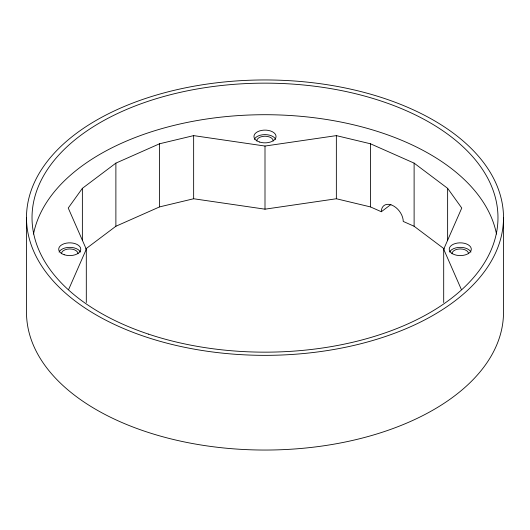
<?xml version="1.0" encoding="UTF-8"?>
<svg xmlns="http://www.w3.org/2000/svg" width="530" height="530" viewBox="0 0 530 530"><rect width="100%" height="100%" fill="white"/><g stroke="black" fill="none" stroke-linecap="round" stroke-linejoin="round"><path stroke-width="0.79" d="M68.575 289.658L86.304 249.219L68.244 208.025L82.369 188.342L115.884 163.127L159.556 143.776L193.649 135.62L265 146.048L336.351 135.62L370.443 143.776L414.115 163.127L447.631 188.342L461.756 208.025L443.696 249.219L443.696 302.511M85.655 249.001L115.884 226.257L159.556 206.905L193.649 198.757L265 209.178L336.351 198.757L370.443 206.905L381.328 211.728A13.806 8.944 53 0 1 392.279 205.309A13.806 8.944 53 0 1 403.237 221.434L414.115 226.257L444.345 249.001M381.328 211.728L390.941 204.494M443.696 249.219L461.425 289.658M503.5 217.651A238.5 137.694 0 0 1 145.75 336.901A238.5 137.694 0 0 1 145.75 98.401A238.5 137.694 0 0 1 503.5 217.651L503.5 312.349A238.5 137.694 0 0 1 265 450.043A238.5 137.694 0 0 1 26.5 312.349L26.5 217.651M447.631 188.342L447.631 239.991M414.115 163.127L414.115 226.257M370.443 143.776L370.443 206.905M336.351 135.62L336.351 198.757M265 146.048L265 209.178M193.649 135.62L193.649 198.757M159.556 143.776L159.556 206.905M115.884 163.127L115.884 226.257M86.304 249.219L86.304 302.511M82.369 188.342L82.369 239.991M33.509 234.055A232.975 134.507 0 0 1 265 114.712A232.975 134.507 0 0 1 496.491 234.055M256.719 140.993A8.281 4.783 0 0 1 265 136.21A8.281 4.783 0 0 1 273.281 140.993M451.977 253.724A8.281 4.783 0 0 1 460.265 248.941A8.281 4.783 0 0 1 468.546 253.724M61.453 253.724A8.281 4.783 0 0 1 69.735 248.941A8.281 4.783 0 0 1 78.023 253.724M254.334 139.344A11.044 6.38 0 0 1 265 134.613A11.044 6.38 0 0 1 275.666 139.344M449.592 252.075A11.044 6.38 0 0 1 460.265 247.351A11.044 6.38 0 0 1 470.932 252.075M59.068 252.075A11.044 6.38 0 0 1 69.735 247.351A11.044 6.38 0 0 1 80.408 252.075M452.454 253.724A11.044 6.38 0 0 0 470.932 250.869A11.044 6.38 0 0 0 457.403 243.058A11.044 6.38 0 0 0 452.454 253.724M64.21 254.738A11.044 6.38 0 0 0 80.779 249.219A11.044 6.38 0 0 0 64.21 243.694A11.044 6.38 0 0 0 64.21 254.738M259.475 142.007A11.044 6.38 0 0 0 276.044 136.482A11.044 6.38 0 0 0 259.475 130.956A11.044 6.38 0 0 0 259.475 142.007M148.513 334.139A232.975 134.507 0 0 0 497.975 217.651A232.975 134.507 0 0 0 148.513 101.164A232.975 134.507 0 0 0 148.513 334.139"/></g></svg>
